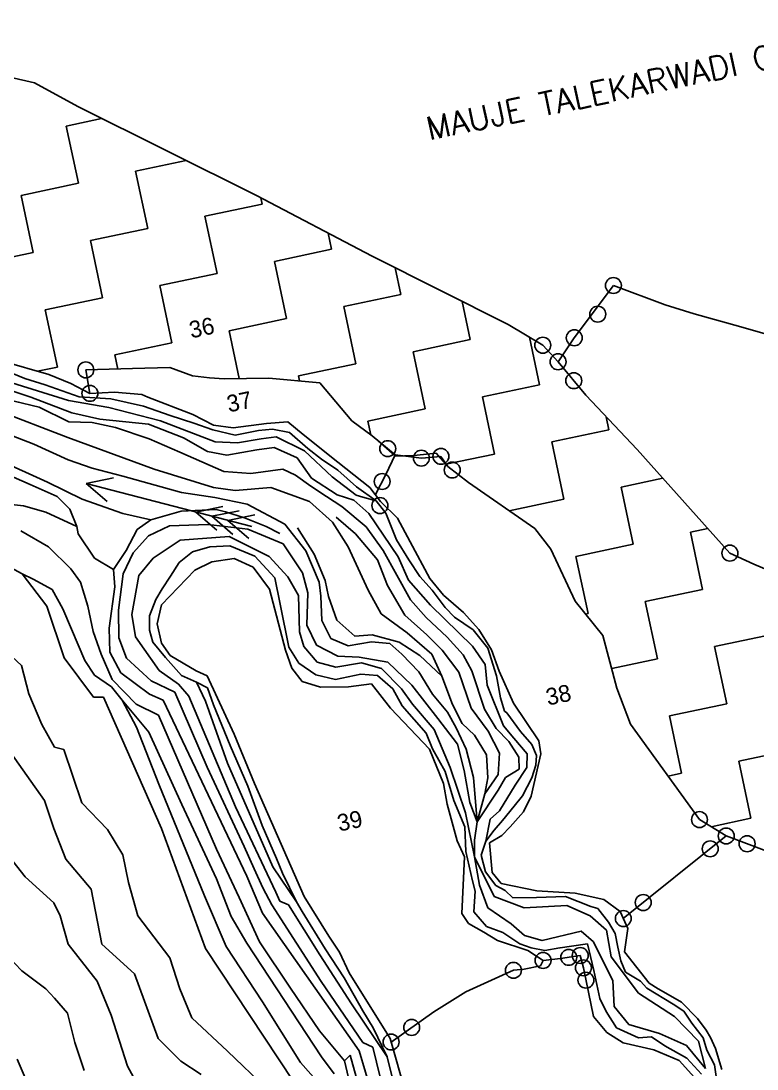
# Model space of a CAD drawing. Header units: metres. Extents: x 349664 to 353992, y 1754751 to 1758067.
# Drawn here: x 350290 to 350700, y 1756477 to 1757061 of the extents above; entities that cross this region are included whole.
import ezdxf
from ezdxf.enums import TextEntityAlignment as Align

# ---------------------------------------------------------------- set-up
doc = ezdxf.new("R2010")
doc.units = ezdxf.units.M
for name, color, linetype in [('LINE_WATER', 4, 'Continuous'), ('POLY_HATCH', 12, 'Continuous'), ('POLY_PARCEL', 6, 'Continuous'), ('POLY_WATER', 4, 'Continuous'), ('TEXT_MAPOUT', 7, 'Continuous'), ('TEXT_PARCEL', 7, 'Continuous'), ('V_BOUND_LINE', 7, 'Continuous')]:
    doc.layers.add(name, color=color, linetype=linetype)
doc.styles.add('kruti dev 050', font='')
doc.styles.get("Standard").update_dxf_attribs({"font": 'simplex.shx'})
doc.styles.get('kruti dev 050').set_extended_font_data('Kruti Dev 050')

msp = doc.modelspace()

# ---------------------------------------------------------------- linework, layer by layer
for points in [[(350326.65, 1756803.19), (350341.74, 1756806.29)], [(350326.65, 1756803.19), (350418.71, 1756779.18)], [(350326.65, 1756803.19), (350338.31, 1756793.12)], [(350387.54, 1756787.31), (350402.63, 1756790.4)], [(350387.54, 1756787.31), (350399.2, 1756777.24)], [(350396.58, 1756784.95), (350411.67, 1756788.04)], [(350396.58, 1756784.95), (350408.24, 1756774.88)], [(350405.33, 1756782.67), (350420.43, 1756785.76)], [(350405.33, 1756782.67), (350416.99, 1756772.59)]]:
    msp.add_lwpolyline(points)
for centre in [(350619.84, 1756913.38), (350611.15, 1756897.42), (350598.1, 1756884.26), (350580.58, 1756880.14), (350326.42, 1756866.39), (350589.07, 1756870.92), (350597.81, 1756860.39), (350328.69, 1756853.35), (350494.33, 1756822.57), (350513.04, 1756817.28), (350523.94, 1756818.28), (350530.21, 1756810.68), (350491.25, 1756804.28), (350489.98, 1756790.91), (350684.64, 1756764.44), (350667.73, 1756616.15), (350682.59, 1756607.05), (350673.69, 1756599.9), (350694.22, 1756602.71), (350636.45, 1756570), (350625.36, 1756561.1), (350595, 1756539.51), (350601.42, 1756540.55), (350580.72, 1756537.79), (350603.15, 1756533.65), (350564.25, 1756532.28), (350604.59, 1756526.82), (350507.66, 1756500.5), (350496.21, 1756492.39)]:
    msp.add_circle(centre, 4.43)
at = {"layer": 'LINE_WATER'}
for p, q in [((350295.82, 1756851.28), (350214.09, 1756878.08)), ((350283.08, 1756865.54), (350292.51, 1756861.58)), ((350285.21, 1756859.27), (350316.87, 1756849.35)), ((350292.51, 1756861.58), (350303.89, 1756858.1)), ((350303.89, 1756858.1), (350322.74, 1756851.36)), ((350300.41, 1756845.71), (350277.07, 1756851.24)), ((350318.6, 1756842.56), (350295.82, 1756851.28)), ((350316.87, 1756849.35), (350339.25, 1756845.46)), ((350322.74, 1756851.36), (350340.38, 1756850.32)), ((350340.38, 1756850.32), (350358.42, 1756846.27)), ((350276.09, 1756844.25), (350316.32, 1756828.76)), ((350316.93, 1756837.51), (350300.41, 1756845.71)), ((350334.12, 1756839.07), (350318.6, 1756842.56)), ((350339.25, 1756845.46), (350367.93, 1756837.99)), ((350358.42, 1756846.27), (350373.36, 1756841.08)), ((350297.55, 1756825.16), (350256.73, 1756840.52)), ((350329.93, 1756837.18), (350316.93, 1756837.51)), ((350342.85, 1756834.38), (350329.93, 1756837.18)), ((350361.22, 1756836.18), (350334.12, 1756839.07)), ((350380.68, 1756828.61), (350361.22, 1756836.18)), ((350367.93, 1756837.99), (350398.39, 1756826.31)), ((350373.36, 1756841.08), (350386.46, 1756836.7)), ((350386.46, 1756836.7), (350397.03, 1756832.97)), ((350361.65, 1756828.11), (350342.85, 1756834.38)), ((350397.03, 1756832.97), (350409.57, 1756830.14)), ((350409.57, 1756830.14), (350422.41, 1756832.61)), ((350422.41, 1756832.61), (350430.27, 1756833.46)), ((350430.27, 1756833.46), (350439.72, 1756831.64)), ((350439.72, 1756831.64), (350449.98, 1756822.61)), ((350316.67, 1756816.28), (350297.55, 1756825.16)), ((350316.32, 1756828.76), (350364.37, 1756811.23)), ((350378.64, 1756820.63), (350361.65, 1756828.11)), ((350394, 1756820.96), (350380.68, 1756828.61)), ((350398.39, 1756826.31), (350410.8, 1756825.86)), ((350410.8, 1756825.86), (350423.9, 1756828.01)), ((350423.9, 1756828.01), (350432.28, 1756829.17)), ((350432.28, 1756829.17), (350448.08, 1756821.43)), ((350305.07, 1756804.01), (350271.69, 1756819.11)), ((350403.1, 1756809.8), (350378.64, 1756820.63)), ((350404.9, 1756818.96), (350394, 1756820.96)), ((350421.53, 1756821.86), (350404.9, 1756818.96)), ((350431.09, 1756823.26), (350421.53, 1756821.86)), ((350444.03, 1756817.38), (350431.09, 1756823.26)), ((350448.08, 1756821.43), (350463.48, 1756806.85)), ((350449.98, 1756822.61), (350457.42, 1756816.79)), ((350329.96, 1756811.7), (350316.67, 1756816.28)), ((350451.95, 1756806.14), (350444.03, 1756817.38)), ((350457.42, 1756816.79), (350466.6, 1756810.62)), ((350276.46, 1756810.93), (350295.46, 1756802.64)), ((350346.91, 1756807.29), (350329.96, 1756811.7)), ((350379.62, 1756798.21), (350346.91, 1756807.29)), ((350364.37, 1756811.23), (350397.34, 1756800.97)), ((350418.12, 1756808.67), (350403.1, 1756809.8)), ((350436.06, 1756811.23), (350418.12, 1756808.67)), ((350442.95, 1756807.77), (350436.06, 1756811.23)), ((350451.64, 1756801.61), (350442.95, 1756807.77)), ((350463.48, 1756806.85), (350476.71, 1756796.72)), ((350466.6, 1756810.62), (350476.91, 1756801.36)), ((350295.46, 1756802.64), (350310.42, 1756795.96)), ((350324.31, 1756794.55), (350305.07, 1756804.01)), ((350397.34, 1756800.97), (350409.41, 1756799.22)), ((350409.41, 1756799.22), (350429.37, 1756800.97)), ((350429.37, 1756800.97), (350450.73, 1756793.18)), ((350460.21, 1756796.03), (350451.64, 1756801.61)), ((350466.24, 1756796.85), (350451.95, 1756806.14)), ((350476.91, 1756801.36), (350487.96, 1756793.51)), ((350310.42, 1756795.96), (350317.47, 1756788.84)), ((350398.09, 1756795.34), (350379.62, 1756798.21)), ((350416.1, 1756791.76), (350398.09, 1756795.34)), ((350468.78, 1756790.46), (350460.21, 1756796.03)), ((350475.49, 1756793.89), (350466.24, 1756796.85)), ((350476.71, 1756796.72), (350480.54, 1756795.59)), ((350480.54, 1756795.59), (350487.96, 1756793.51)), ((350272.25, 1756792.86), (350291.77, 1756790.84)), ((350291.77, 1756790.84), (350304.22, 1756787.32)), ((350317.47, 1756788.84), (350321.33, 1756779.24)), ((350346.97, 1756786.42), (350324.31, 1756794.55)), ((350437.05, 1756780.49), (350416.1, 1756791.76)), ((350450.73, 1756793.18), (350463.61, 1756781.75)), ((350482.26, 1756779.16), (350468.78, 1756790.46)), ((350483.84, 1756786.42), (350475.49, 1756793.89)), ((350487.96, 1756793.51), (350493.21, 1756786.76)), ((350304.22, 1756787.32), (350321.33, 1756779.24)), ((350362.49, 1756782.93), (350346.97, 1756786.42)), ((350362.49, 1756782.93), (350379.35, 1756787.72)), ((350379.35, 1756787.72), (350398.84, 1756788.76)), ((350398.84, 1756788.76), (350404.05, 1756787.4)), ((350404.05, 1756787.4), (350414.6, 1756784.1)), ((350414.6, 1756784.1), (350426.71, 1756779.27)), ((350476.4, 1756775.24), (350465.74, 1756784.36)), ((350500.12, 1756762.37), (350483.84, 1756786.42)), ((350493.21, 1756786.76), (350499.23, 1756771.82)), ((350321.33, 1756779.24), (350322.2, 1756775.12)), ((350348.85, 1756765.89), (350354.99, 1756777.65)), ((350354.99, 1756777.65), (350362.49, 1756782.93)), ((350361.23, 1756774.05), (350372.99, 1756779.62)), ((350372.99, 1756779.62), (350394.37, 1756780.44)), ((350394.37, 1756780.44), (350416.5, 1756777.74)), ((350416.5, 1756777.74), (350436.09, 1756769.57)), ((350426.71, 1756779.27), (350434.32, 1756775.34)), ((350448.79, 1756765.74), (350437.05, 1756780.49)), ((350453.43, 1756763.92), (350444.17, 1756778.57)), ((350463.61, 1756781.75), (350472.29, 1756767.94)), ((350491.85, 1756765.81), (350482.26, 1756779.16)), ((350290.25, 1756776.88), (350305.71, 1756767.85)), ((350322.2, 1756775.12), (350331.2, 1756761.64)), ((350352.74, 1756764.53), (350361.23, 1756774.05)), ((350378.93, 1756771.68), (350363.79, 1756761.71)), ((350406.21, 1756773.75), (350378.93, 1756771.68)), ((350428.45, 1756762.64), (350406.21, 1756773.75)), ((350488.73, 1756760.62), (350476.4, 1756775.24)), ((350499.23, 1756771.82), (350506.13, 1756760.64)), ((350305.71, 1756767.85), (350318.13, 1756755.71)), ((350341.79, 1756755.27), (350348.85, 1756765.89)), ((350395.39, 1756767.89), (350385.71, 1756765.13)), ((350406.47, 1756768.56), (350395.39, 1756767.89)), ((350420.36, 1756762.68), (350406.47, 1756768.56)), ((350436.09, 1756769.57), (350446.9, 1756753.4)), ((350456.19, 1756748.24), (350448.79, 1756765.74)), ((350472.29, 1756767.94), (350483.54, 1756743.86)), ((350506.92, 1756738.5), (350491.85, 1756765.81)), ((350291, 1756752.87), (350277.81, 1756759.92)), ((350331.2, 1756761.64), (350341.79, 1756755.27)), ((350347.19, 1756752.9), (350352.74, 1756764.53)), ((350363.79, 1756761.71), (350355.97, 1756752.06)), ((350385.71, 1756765.13), (350378.35, 1756759.28)), ((350431.48, 1756750.72), (350420.36, 1756762.68)), ((350438.86, 1756751.3), (350428.45, 1756762.64)), ((350459.61, 1756749.23), (350453.43, 1756763.92)), ((350494.2, 1756746.4), (350488.73, 1756760.62)), ((350505.93, 1756749.45), (350500.12, 1756762.37)), ((350506.13, 1756760.64), (350512.13, 1756751.42)), ((350318.13, 1756755.71), (350323.41, 1756748.21)), ((350341.79, 1756755.27), (350342.6, 1756745.59)), ((350378.35, 1756759.28), (350373.53, 1756751.59)), ((350297.15, 1756750.04), (350291, 1756752.87)), ((350304.67, 1756734.84), (350291, 1756752.87)), ((350307.62, 1756744.26), (350297.15, 1756750.04)), ((350323.41, 1756748.21), (350327.45, 1756734.91)), ((350344.68, 1756732.68), (350347.19, 1756752.9)), ((350355.97, 1756752.06), (350351.95, 1756730.29)), ((350373.53, 1756751.59), (350368.8, 1756744.63)), ((350434.56, 1756736.12), (350431.48, 1756750.72)), ((350444.76, 1756740.86), (350438.86, 1756751.3)), ((350446.9, 1756753.4), (350449.85, 1756742.34)), ((350457.21, 1756740.46), (350456.19, 1756748.24)), ((350461.48, 1756740.39), (350459.61, 1756749.23)), ((350518.14, 1756735.42), (350505.93, 1756749.45)), ((350512.13, 1756751.42), (350518.99, 1756743.81)), ((350313.66, 1756733.45), (350307.62, 1756744.26)), ((350342.6, 1756745.59), (350339.42, 1756722.77)), ((350368.8, 1756744.63), (350365.42, 1756738.69)), ((350449.85, 1756742.34), (350449.33, 1756724.39)), ((350483.54, 1756743.86), (350490.65, 1756730.6)), ((350503.83, 1756729.98), (350494.2, 1756746.4)), ((350518.99, 1756743.81), (350526.3, 1756734.19)), ((350365.42, 1756738.69), (350361.85, 1756729.59)), ((350445.33, 1756720.68), (350444.76, 1756740.86)), ((350457.59, 1756727), (350457.21, 1756740.46)), ((350466.11, 1756727.22), (350461.48, 1756740.39)), ((350515.77, 1756728.68), (350506.92, 1756738.5)), ((350314.43, 1756706.14), (350304.67, 1756734.84)), ((350318.51, 1756722.17), (350313.66, 1756733.45)), ((350327.45, 1756734.91), (350330.44, 1756720.78)), ((350344.85, 1756717.34), (350344.68, 1756732.68)), ((350439.4, 1756712.11), (350434.56, 1756736.12)), ((350490.65, 1756730.6), (350505.18, 1756720.14)), ((350541.43, 1756712.65), (350518.14, 1756735.42)), ((350526.3, 1756734.19), (350531.48, 1756728.85)), ((350351.95, 1756730.29), (350353.97, 1756717.8)), ((350361.85, 1756729.59), (350361.89, 1756721.5)), ((350462.78, 1756717.02), (350457.59, 1756727)), ((350476.02, 1756718.24), (350466.11, 1756727.22)), ((350516, 1756719.01), (350503.83, 1756729.98)), ((350527.36, 1756717.59), (350515.77, 1756728.68)), ((350531.48, 1756728.85), (350541.82, 1756721.74)), ((350325.9, 1756704.66), (350318.51, 1756722.17)), ((350330.44, 1756720.78), (350334.95, 1756708.2)), ((350339.42, 1756722.77), (350339.8, 1756709.32)), ((350361.89, 1756721.5), (350363.75, 1756714.97)), ((350447.66, 1756712.56), (350445.33, 1756720.68)), ((350449.33, 1756724.39), (350454.77, 1756713.23)), ((350485.7, 1756719.06), (350476.02, 1756718.24)), ((350500.75, 1756714.86), (350485.7, 1756719.06)), ((350505.18, 1756720.14), (350518.78, 1756708.25)), ((350524.6, 1756710.37), (350516, 1756719.01)), ((350541.82, 1756721.74), (350549.94, 1756711.54)), ((350349.11, 1756705.93), (350344.85, 1756717.34)), ((350353.97, 1756717.8), (350367.17, 1756699.06)), ((350363.75, 1756714.97), (350370.8, 1756706.45)), ((350454.77, 1756713.23), (350466.54, 1756707.1)), ((350472.28, 1756712.88), (350462.78, 1756717.02)), ((350485.38, 1756715.03), (350472.28, 1756712.88)), ((350495.43, 1756714.08), (350485.38, 1756715.03)), ((350502.23, 1756708.13), (350495.43, 1756714.08)), ((350512.18, 1756707.43), (350500.75, 1756714.86)), ((350536.21, 1756707.77), (350527.36, 1756717.59)), ((350290.69, 1756701.85), (350279.95, 1756711.88)), ((350334.95, 1756708.2), (350341.01, 1756694.1)), ((350339.8, 1756709.32), (350345.83, 1756697.89)), ((350444.85, 1756703.25), (350439.4, 1756712.11)), ((350455.08, 1756703.67), (350447.66, 1756712.56)), ((350511.67, 1756698.44), (350502.23, 1756708.13)), ((350524.47, 1756695.91), (350512.18, 1756707.43)), ((350518.78, 1756708.25), (350524.47, 1756695.91)), ((350533.95, 1756698.2), (350524.6, 1756710.37)), ((350541.15, 1756698.97), (350536.21, 1756707.77)), ((350548.51, 1756702.46), (350541.43, 1756712.65)), ((350549.94, 1756711.54), (350554.87, 1756696.13)), ((350294.64, 1756686.07), (350290.69, 1756701.85)), ((350330.74, 1756684.36), (350314.43, 1756706.14)), ((350331.31, 1756696.58), (350325.9, 1756704.66)), ((350362.83, 1756693.45), (350349.11, 1756705.93)), ((350370.8, 1756706.45), (350379.61, 1756696.39)), ((350454.4, 1756696.75), (350444.85, 1756703.25)), ((350465.51, 1756700.95), (350455.08, 1756703.67)), ((350479.79, 1756703.35), (350465.51, 1756700.95)), ((350466.54, 1756707.1), (350478.36, 1756706.53)), ((350478.36, 1756706.53), (350494.35, 1756703.75)), ((350490.93, 1756700.17), (350479.79, 1756703.35)), ((350494.35, 1756703.75), (350507.74, 1756690.88)), ((350549.7, 1756691.02), (350548.51, 1756702.46)), ((350340.72, 1756689.95), (350331.31, 1756696.58)), ((350345.83, 1756697.89), (350361.91, 1756685.91)), ((350367.17, 1756699.06), (350378.01, 1756691.51)), ((350379.61, 1756696.39), (350388.03, 1756692.69)), ((350465.24, 1756694.04), (350454.4, 1756696.75)), ((350479.41, 1756697.03), (350465.24, 1756694.04)), ((350488.62, 1756696.35), (350479.41, 1756697.03)), ((350497.12, 1756688.86), (350488.62, 1756696.35)), ((350501.92, 1756688.96), (350490.93, 1756700.17)), ((350519.25, 1756685.89), (350511.67, 1756698.44)), ((350524.47, 1756695.91), (350530.36, 1756680.21)), ((350540.66, 1756678.08), (350533.95, 1756698.2)), ((350548.11, 1756677.68), (350541.15, 1756698.97)), ((350554.87, 1756696.13), (350556.97, 1756683.94)), ((350346.59, 1756682.58), (350340.72, 1756689.95)), ((350341.01, 1756694.1), (350354.39, 1756680.32)), ((350375.9, 1756686.99), (350362.83, 1756693.45)), ((350378.01, 1756691.51), (350383.74, 1756684.91)), ((350392.97, 1756681.99), (350388.03, 1756692.69)), ((350388.03, 1756692.69), (350394, 1756689.53)), ((350507.74, 1756690.88), (350522.12, 1756672.38)), ((350558.8, 1756668.34), (350549.7, 1756691.02)), ((350301.91, 1756669.15), (350294.64, 1756686.07)), ((350336.29, 1756684.31), (350330.74, 1756684.36)), ((350368.43, 1756611.19), (350336.29, 1756684.31)), ((350361.91, 1756685.91), (350369.39, 1756682.57)), ((350393.95, 1756645.27), (350375.9, 1756686.99)), ((350383.74, 1756684.91), (350409.69, 1756623.34)), ((350394, 1756689.53), (350397.45, 1756680.01)), ((350502.44, 1756679.49), (350497.12, 1756688.86)), ((350508.04, 1756680.41), (350501.92, 1756688.96)), ((350527.51, 1756675.95), (350519.25, 1756685.89)), ((350556.97, 1756683.94), (350559.24, 1756676.55)), ((350361.44, 1756664.88), (350346.59, 1756682.58)), ((350354.66, 1756667.68), (350346.59, 1756682.58)), ((350354.39, 1756680.32), (350366.75, 1756674.31)), ((350369.39, 1756682.57), (350415.94, 1756584.74)), ((350405.15, 1756647.65), (350392.97, 1756681.99)), ((350397.45, 1756680.01), (350406.76, 1756657.42)), ((350515.71, 1756664.18), (350502.44, 1756679.49)), ((350520.25, 1756666.37), (350508.04, 1756680.41)), ((350530.36, 1756680.21), (350535.67, 1756669.65)), ((350550.13, 1756665.32), (350540.66, 1756678.08)), ((350366.75, 1756674.31), (350399.15, 1756599.62)), ((350522.12, 1756672.38), (350533.15, 1756658.1)), ((350532.45, 1756667.15), (350527.51, 1756675.95)), ((350554.73, 1756666.78), (350548.11, 1756677.68)), ((350559.24, 1756676.55), (350560.63, 1756675.65)), ((350560.63, 1756675.65), (350568.14, 1756665.15)), ((350308.9, 1756656.48), (350301.91, 1756669.15)), ((350366.94, 1756635.82), (350354.66, 1756667.68)), ((350529.13, 1756645.15), (350520.25, 1756666.37)), ((350538.01, 1756655.41), (350532.45, 1756667.15)), ((350535.67, 1756669.65), (350542.59, 1756663.11)), ((350561.78, 1756659.65), (350554.73, 1756666.78)), ((350564.55, 1756661.55), (350558.8, 1756668.34)), ((350379.83, 1756624.47), (350361.44, 1756664.88)), ((350519.19, 1756655.62), (350515.71, 1756664.18)), ((350542.59, 1756663.11), (350549.21, 1756652.21)), ((350556.41, 1756653.11), (350550.13, 1756665.32)), ((350571.97, 1756652.66), (350564.55, 1756661.55)), ((350568.14, 1756665.15), (350574.45, 1756657.91)), ((350303.5, 1756626.71), (350281.54, 1756657.75)), ((350314.12, 1756655.12), (350308.9, 1756656.48)), ((350324.17, 1756625.53), (350314.12, 1756655.12)), ((350406.76, 1756657.42), (350416.57, 1756634.7)), ((350526.2, 1756642.84), (350519.19, 1756655.62)), ((350533.15, 1756658.1), (350536.85, 1756643.5)), ((350541.96, 1756639.63), (350538.01, 1756655.41)), ((350567.3, 1756650.98), (350561.78, 1756659.65)), ((350574.45, 1756657.91), (350577.17, 1756651.81)), ((350549.21, 1756652.21), (350550.06, 1756639.46)), ((350555.83, 1756641.3), (350556.41, 1756653.11)), ((350567.49, 1756644.25), (350567.3, 1756650.98)), ((350571.69, 1756645.22), (350571.97, 1756652.66)), ((350577.17, 1756651.81), (350576.63, 1756646.45)), ((350414.4, 1756601.18), (350393.95, 1756645.27)), ((350430.38, 1756589.8), (350405.15, 1756647.65)), ((350537.56, 1756619.86), (350529.13, 1756645.15)), ((350536.85, 1756643.5), (350539.99, 1756625.71)), ((350559.86, 1756639.56), (350567.49, 1756644.25)), ((350565.18, 1756635.23), (350571.69, 1756645.22)), ((350576.63, 1756646.45), (350574.55, 1756639.33)), ((350531.04, 1756626.7), (350526.2, 1756642.84)), ((350544.13, 1756614.9), (350541.96, 1756639.63)), ((350548.26, 1756630.47), (350555.83, 1756641.3)), ((350550.06, 1756639.46), (350548.26, 1756630.47)), ((350555.8, 1756632.55), (350559.86, 1756639.56)), ((350574.55, 1756639.33), (350569.26, 1756629.39)), ((350392.43, 1756573.71), (350366.94, 1756635.82)), ((350416.57, 1756634.7), (350424.56, 1756612.84)), ((350544.13, 1756614.9), (350555.8, 1756632.55)), ((350556.47, 1756621.09), (350565.18, 1756635.23)), ((350308.62, 1756611.18), (350303.5, 1756626.71)), ((350338.39, 1756610.7), (350324.17, 1756625.53)), ((350537.25, 1756612.04), (350531.04, 1756626.7)), ((350539.99, 1756625.71), (350544.13, 1756614.9)), ((350548.26, 1756630.47), (350544.13, 1756614.9)), ((350569.26, 1756629.39), (350564.74, 1756623.67)), ((350399.07, 1756583.21), (350379.83, 1756624.47)), ((350409.69, 1756623.34), (350432.06, 1756575.77)), ((350542.68, 1756595.52), (350537.56, 1756619.86)), ((350551.32, 1756616.31), (350556.47, 1756621.09)), ((350564.74, 1756623.67), (350558.18, 1756615.74)), ((350544.13, 1756614.9), (350542.58, 1756604.73)), ((350548.91, 1756604.24), (350551.32, 1756616.31)), ((350558.18, 1756615.74), (350553.61, 1756610.24)), ((350315.31, 1756594.14), (350308.62, 1756611.18)), ((350346.93, 1756596.51), (350338.39, 1756610.7)), ((350393.02, 1756544.4), (350368.43, 1756611.19)), ((350424.56, 1756612.84), (350432.49, 1756594.49)), ((350537.76, 1756598.32), (350537.25, 1756612.04)), ((350553.61, 1756610.24), (350548.91, 1756604.24)), ((350292.71, 1756584.32), (350276.78, 1756604.33)), ((350542.58, 1756604.73), (350542.68, 1756595.52)), ((350546.29, 1756596.3), (350548.91, 1756604.24)), ((350350.17, 1756581.19), (350346.93, 1756596.51)), ((350399.15, 1756599.62), (350411.61, 1756572.72)), ((350420.09, 1756588.85), (350414.4, 1756601.18)), ((350541.41, 1756582.16), (350537.76, 1756598.32)), ((350329.31, 1756577.41), (350315.31, 1756594.14)), ((350432.49, 1756594.49), (350435.88, 1756586.38)), ((350542.68, 1756595.52), (350553.51, 1756573.42)), ((350545.43, 1756579.69), (350542.68, 1756595.52)), ((350548.73, 1756587.04), (350546.29, 1756596.3)), ((350415.94, 1756584.74), (350424.67, 1756564.03)), ((350424.81, 1756578.16), (350420.09, 1756588.85)), ((350443.56, 1756570.37), (350430.38, 1756589.8)), ((350435.88, 1756586.38), (350443.56, 1756570.37)), ((350554.4, 1756579.42), (350548.73, 1756587.04)), ((350308.71, 1756569.86), (350292.71, 1756584.32)), ((350355.33, 1756562.6), (350350.17, 1756581.19)), ((350407.21, 1756562.17), (350399.07, 1756583.21)), ((350542.92, 1756576.33), (350541.41, 1756582.16)), ((350549.94, 1756567.1), (350545.43, 1756579.69)), ((350559.74, 1756576.73), (350554.4, 1756579.42)), ((350335.27, 1756546.84), (350329.31, 1756577.41)), ((350404.55, 1756545.51), (350392.43, 1756573.71)), ((350429.87, 1756568.77), (350424.81, 1756578.16)), ((350432.06, 1756575.77), (350434.36, 1756570.72)), ((350542.26, 1756564.75), (350542.92, 1756576.33)), ((350553.51, 1756573.42), (350570.24, 1756567.11)), ((350563.95, 1756572.62), (350559.74, 1756576.73)), ((350593.16, 1756573.31), (350577.05, 1756572.76)), ((350607.37, 1756567.82), (350593.16, 1756573.31)), ((350312.09, 1756562.58), (350308.71, 1756569.86)), ((350411.61, 1756572.72), (350422.99, 1756548.05)), ((350457.39, 1756525.98), (350429.87, 1756568.77)), ((350434.36, 1756570.72), (350439.11, 1756568.65)), ((350439.11, 1756568.65), (350456.66, 1756540.98)), ((350443.56, 1756570.37), (350446.82, 1756565.1)), ((350577.05, 1756572.76), (350563.95, 1756572.62)), ((350570.24, 1756567.11), (350593.98, 1756568.44)), ((350593.98, 1756568.44), (350606.93, 1756562.56)), ((350611.18, 1756566.72), (350607.37, 1756567.82)), ((350316.63, 1756546.93), (350312.09, 1756562.58)), ((350373.19, 1756539.3), (350355.33, 1756562.6)), ((350415.88, 1756547.39), (350407.21, 1756562.17)), ((350424.67, 1756564.03), (350478.43, 1756487.41)), ((350446.82, 1756565.1), (350459.6, 1756544.25)), ((350549.22, 1756556.69), (350542.26, 1756564.75)), ((350562.91, 1756558.16), (350549.94, 1756567.1)), ((350606.93, 1756562.56), (350615.99, 1756554.63)), ((350617.08, 1756559.14), (350611.18, 1756566.72)), ((350558.28, 1756553.36), (350549.22, 1756556.69)), ((350570.43, 1756551.75), (350562.91, 1756558.16)), ((350620.81, 1756552.78), (350617.08, 1756559.14)), ((350567.73, 1756547.01), (350558.28, 1756553.36)), ((350580.27, 1756548.9), (350570.43, 1756551.75)), ((350601.96, 1756554.1), (350580.27, 1756548.9)), ((350608.76, 1756548.16), (350601.96, 1756554.1)), ((350615.99, 1756554.63), (350618.52, 1756539.78)), ((350622.4, 1756545.25), (350620.81, 1756552.78)), ((350279.08, 1756544.3), (350290.91, 1756532.04)), ((350332.69, 1756526.33), (350316.63, 1756546.93)), ((350353.53, 1756530.4), (350335.27, 1756546.84)), ((350441.91, 1756470.45), (350393.02, 1756544.4)), ((350424.62, 1756514.69), (350404.55, 1756545.51)), ((350457.56, 1756484.22), (350415.88, 1756547.39)), ((350422.99, 1756548.05), (350440.22, 1756522.32)), ((350459.6, 1756544.25), (350470.16, 1756528.12)), ((350574.17, 1756544.79), (350567.73, 1756547.01)), ((350581.65, 1756543.28), (350574.17, 1756544.79)), ((350590.15, 1756544.83), (350581.65, 1756543.28)), ((350605.42, 1756547.11), (350589.01, 1756544.59)), ((350589.01, 1756544.59), (350590.15, 1756544.83)), ((350609.06, 1756532.14), (350605.42, 1756547.11)), ((350616.25, 1756533.13), (350608.76, 1756548.16)), ((350624.04, 1756537.49), (350622.4, 1756545.25)), ((350378.69, 1756522.01), (350373.19, 1756539.3)), ((350456.66, 1756540.98), (350474.21, 1756513.55)), ((350618.52, 1756539.78), (350633.86, 1756519.65)), ((350619.56, 1756526.7), (350616.25, 1756533.13)), ((350626.53, 1756531.34), (350624.04, 1756537.49)), ((350290.91, 1756532.04), (350304.14, 1756521.92)), ((350366.68, 1756494.41), (350353.53, 1756530.4)), ((350470.16, 1756528.12), (350480.48, 1756509.8)), ((350612.34, 1756516.63), (350609.06, 1756532.14)), ((350620.19, 1756512.06), (350619.56, 1756526.7)), ((350630.36, 1756529.05), (350626.53, 1756531.34)), ((350635.01, 1756526.22), (350630.36, 1756529.05)), ((350304.14, 1756521.92), (350308.92, 1756516.77)), ((350340.48, 1756507.24), (350332.69, 1756526.33)), ((350385.29, 1756505.77), (350378.69, 1756522.01)), ((350440.22, 1756522.32), (350456.31, 1756498.66)), ((350480.56, 1756492.12), (350457.39, 1756525.98)), ((350638.44, 1756522.42), (350635.01, 1756526.22)), ((350653.01, 1756513.37), (350638.44, 1756522.42)), ((350308.92, 1756516.77), (350316.22, 1756508.47)), ((350615.87, 1756509.3), (350612.34, 1756516.63)), ((350633.86, 1756519.65), (350653.85, 1756506.65)), ((350445.89, 1756481.04), (350424.62, 1756514.69)), ((350474.21, 1756513.55), (350494.07, 1756484.12)), ((350480.48, 1756509.8), (350486.31, 1756500.31)), ((350621.6, 1756500.26), (350615.87, 1756509.3)), ((350628.45, 1756502.12), (350620.19, 1756512.06)), ((350659.04, 1756509.64), (350653.01, 1756513.37)), ((350663.56, 1756502.97), (350659.04, 1756509.64)), ((350316.22, 1756508.47), (350320.29, 1756492.11)), ((350349.53, 1756479.01), (350340.48, 1756507.24)), ((350405.22, 1756487.22), (350385.29, 1756505.77)), ((350653.85, 1756506.65), (350667.24, 1756492.86)), ((350456.31, 1756498.66), (350470.31, 1756481.93)), ((350486.31, 1756500.31), (350494.07, 1756484.12)), ((350633.75, 1756494.72), (350621.6, 1756500.26)), ((350645.52, 1756497.11), (350628.45, 1756502.12)), ((350669.83, 1756494.76), (350663.56, 1756502.97)), ((350320.29, 1756492.11), (350325.42, 1756476.58)), ((350379.23, 1756481.69), (350366.68, 1756494.41)), ((350486.03, 1756489.58), (350480.56, 1756492.12)), ((350641.03, 1756495.3), (350633.75, 1756494.72)), ((350648.54, 1756490.22), (350641.03, 1756495.3)), ((350660.48, 1756490.43), (350645.52, 1756497.11)), ((350667.24, 1756492.86), (350671.06, 1756477.68)), ((350671.78, 1756487.78), (350669.83, 1756494.76)), ((350426.84, 1756466.57), (350405.22, 1756487.22)), ((350478.43, 1756487.41), (350497.55, 1756423.17)), ((350498.84, 1756437.76), (350486.03, 1756489.58)), ((350660.71, 1756483.49), (350648.54, 1756490.22)), ((350671.06, 1756477.68), (350660.48, 1756490.43)), ((350676.13, 1756479.64), (350671.78, 1756487.78)), ((350288.29, 1756482.88), (350303.08, 1756447.86)), ((350390.65, 1756474.26), (350379.23, 1756481.69)), ((350457.26, 1756468.06), (350445.89, 1756481.04)), ((350464.52, 1756474.61), (350457.56, 1756484.22)), ((350473.42, 1756485.02), (350470.31, 1756481.93)), ((350470.31, 1756481.93), (350484.93, 1756418.58)), ((350478.58, 1756466.42), (350473.42, 1756485.02)), ((350494.07, 1756484.12), (350497.71, 1756469.16)), ((350668.82, 1756474.48), (350660.71, 1756483.49)), ((350356.52, 1756466.34), (350349.53, 1756479.01)), ((350677.02, 1756473.16), (350676.13, 1756479.64))]:
    msp.add_line(p, q, dxfattribs=at)
at = {"layer": 'POLY_HATCH'}
for p, q in [((350284.07, 1757029.38), (350297.83, 1757026.17)), ((350297.83, 1757026.17), (350321.9, 1757012.88)), ((350321.9, 1757012.88), (350421.28, 1756963.51)), ((350421.28, 1756963.51), (350485.63, 1756929.75)), ((350485.63, 1756929.75), (350561.4, 1756891.6)), ((350561.4, 1756891.6), (350580.58, 1756880.14)), ((350580.58, 1756880.14), (350589.07, 1756870.92)), ((350305.83, 1756863.85), (350280.15, 1756871.19)), ((350589.07, 1756870.92), (350604.47, 1756852.37)), ((350352.46, 1756867.1), (350326.42, 1756866.39)), ((350326.42, 1756866.39), (350328.69, 1756853.35)), ((350373.22, 1756867.81), (350352.46, 1756867.1)), ((350385.71, 1756863.11), (350373.22, 1756867.81)), ((350318.13, 1756858.83), (350305.83, 1756863.85)), ((350328.69, 1756853.35), (350318.13, 1756858.83)), ((350395.23, 1756861.93), (350385.71, 1756863.11)), ((350403.32, 1756861.41), (350395.23, 1756861.93)), ((350428.14, 1756861.87), (350403.32, 1756861.41)), ((350456.48, 1756859.25), (350428.14, 1756861.87)), ((350474.35, 1756838.14), (350456.48, 1756859.25)), ((350604.47, 1756852.37), (350633.02, 1756822.12)), ((350485.72, 1756829.7), (350474.35, 1756838.14)), ((350498.39, 1756818.47), (350485.72, 1756829.7)), ((350508.87, 1756818.77), (350498.39, 1756818.47)), ((350521.36, 1756820.14), (350508.87, 1756818.77)), ((350527.75, 1756812.56), (350521.36, 1756820.14)), ((350633.02, 1756822.12), (350684.64, 1756764.44)), ((350539.18, 1756803.81), (350527.75, 1756812.56)), ((350576.22, 1756778.14), (350539.18, 1756803.81)), ((350585.05, 1756766.73), (350576.22, 1756778.14)), ((350598.53, 1756737.69), (350585.05, 1756766.73)), ((350684.64, 1756764.44), (350697.88, 1756758.38)), ((350697.88, 1756758.38), (350747.73, 1756737.22)), ((350614.05, 1756718.64), (350598.53, 1756737.69)), ((350621.84, 1756689.34), (350614.05, 1756718.64)), ((350629.35, 1756669.29), (350621.84, 1756689.34)), ((350667.73, 1756616.15), (350629.35, 1756669.29)), ((350682.59, 1756607.05), (350667.73, 1756616.15)), ((350705.17, 1756598.62), (350682.59, 1756607.05))]:
    msp.add_line(p, q, dxfattribs=at)
at = {"layer": 'POLY_HATCH', "linetype": 'Continuous'}
for p, q in [((350315.55, 1757002.11), (350335.22, 1757006.26)), ((350322.28, 1756970.26), (350315.55, 1757002.11)), ((350354.12, 1756976.99), (350382.19, 1756982.93)), ((350360.85, 1756945.15), (350354.12, 1756976.99)), ((350290.43, 1756963.53), (350322.28, 1756970.26)), ((350297.16, 1756931.69), (350290.43, 1756963.53)), ((350392.69, 1756951.88), (350424.54, 1756958.61)), ((350424.54, 1756958.61), (350423.78, 1756962.2)), ((350399.42, 1756920.04), (350392.69, 1756951.88)), ((350329.01, 1756938.42), (350360.85, 1756945.15)), ((350463.11, 1756933.49), (350461.19, 1756942.57)), ((350335.74, 1756906.58), (350329.01, 1756938.42)), ((350265.32, 1756924.96), (350297.16, 1756931.69)), ((350431.27, 1756926.76), (350463.11, 1756933.49)), ((350438, 1756894.92), (350431.27, 1756926.76)), ((350501.68, 1756908.38), (350498.54, 1756923.26)), ((350367.58, 1756913.31), (350399.42, 1756920.04)), ((350374.31, 1756881.46), (350367.58, 1756913.31)), ((350303.89, 1756899.85), (350335.74, 1756906.58)), ((350469.84, 1756901.65), (350501.68, 1756908.38)), ((350310.62, 1756868), (350303.89, 1756899.85)), ((350476.57, 1756869.81), (350469.84, 1756901.65)), ((350540.25, 1756883.27), (350535.77, 1756904.51)), ((350406.15, 1756888.19), (350438, 1756894.92)), ((350411.78, 1756861.57), (350406.15, 1756888.19)), ((350508.41, 1756876.54), (350540.25, 1756883.27)), ((350578.83, 1756858.15), (350573.26, 1756884.52)), ((350342.47, 1756874.73), (350374.31, 1756881.46)), ((350515.14, 1756844.69), (350508.41, 1756876.54)), ((350344.13, 1756866.87), (350342.47, 1756874.73)), ((350299.51, 1756865.66), (350310.62, 1756868)), ((350444.72, 1756863.08), (350476.57, 1756869.81)), ((350445.32, 1756860.28), (350444.72, 1756863.08)), ((350546.98, 1756851.42), (350578.83, 1756858.15)), ((350553.71, 1756819.58), (350546.98, 1756851.42)), ((350483.3, 1756837.96), (350515.14, 1756844.69)), ((350484.92, 1756830.29), (350483.3, 1756837.96)), ((350617.4, 1756833.04), (350615.87, 1756840.29)), ((350585.56, 1756826.31), (350617.4, 1756833.04)), ((350592.29, 1756794.47), (350585.56, 1756826.31)), ((350526.65, 1756813.86), (350553.71, 1756819.58)), ((350624.13, 1756801.19), (350647.35, 1756806.1)), ((350630.86, 1756769.35), (350624.13, 1756801.19)), ((350561.93, 1756788.05), (350592.29, 1756794.47)), ((350662.7, 1756776.08), (350672.39, 1756778.13)), ((350669.43, 1756744.24), (350662.7, 1756776.08)), ((350599.01, 1756762.62), (350630.86, 1756769.35)), ((350605.74, 1756730.78), (350599.01, 1756762.62)), ((350637.59, 1756737.51), (350669.43, 1756744.24)), ((350644.32, 1756705.66), (350637.59, 1756737.51)), ((350604.39, 1756730.49), (350605.74, 1756730.78)), ((350676.16, 1756712.39), (350708, 1756719.12)), ((350682.89, 1756680.55), (350676.16, 1756712.39)), ((350618.93, 1756700.3), (350644.32, 1756705.66)), ((350651.05, 1756673.82), (350682.89, 1756680.55)), ((350657.78, 1756641.98), (350651.05, 1756673.82)), ((350689.62, 1756648.71), (350721.46, 1756655.44)), ((350696.35, 1756616.86), (350689.62, 1756648.71)), ((350650.23, 1756640.38), (350657.78, 1756641.98)), ((350674.21, 1756612.18), (350696.35, 1756616.86))]:
    msp.add_line(p, q, dxfattribs=at)
at = {"layer": 'POLY_PARCEL'}
for p, q in [((350589.07, 1756870.92), (350604.47, 1756852.37)), ((350352.46, 1756867.1), (350326.42, 1756866.39)), ((350326.42, 1756866.39), (350328.69, 1756853.35)), ((350373.22, 1756867.81), (350352.46, 1756867.1)), ((350385.71, 1756863.11), (350373.22, 1756867.81)), ((350395.23, 1756861.93), (350385.71, 1756863.11)), ((350403.32, 1756861.41), (350395.23, 1756861.93)), ((350428.14, 1756861.87), (350403.32, 1756861.41)), ((350456.48, 1756859.25), (350428.14, 1756861.87)), ((350474.35, 1756838.14), (350456.48, 1756859.25)), ((350604.47, 1756852.37), (350633.02, 1756822.12)), ((350485.72, 1756829.7), (350474.35, 1756838.14)), ((350498.47, 1756819.15), (350485.72, 1756829.7)), ((350498.47, 1756819.15), (350493.23, 1756808.13)), ((350513.04, 1756817.28), (350498.47, 1756819.15)), ((350523.94, 1756818.28), (350513.04, 1756817.28)), ((350527.75, 1756812.56), (350523.94, 1756818.28)), ((350633.02, 1756822.12), (350684.64, 1756764.44)), ((350539.18, 1756803.81), (350527.75, 1756812.56)), ((350493.23, 1756808.13), (350487.5, 1756796.97)), ((350576.22, 1756778.14), (350539.18, 1756803.81)), ((350585.05, 1756766.73), (350576.22, 1756778.14)), ((350598.53, 1756737.69), (350585.05, 1756766.73)), ((350684.64, 1756764.44), (350697.88, 1756758.38)), ((350697.88, 1756758.38), (350747.73, 1756737.22)), ((350614.05, 1756718.64), (350598.53, 1756737.69)), ((350621.84, 1756689.34), (350614.05, 1756718.64)), ((350629.35, 1756669.29), (350621.84, 1756689.34)), ((350667.73, 1756616.15), (350629.35, 1756669.29)), ((350682.59, 1756607.05), (350667.73, 1756616.15)), ((350625.36, 1756561.1), (350682.59, 1756607.05)), ((350682.59, 1756607.05), (350705.17, 1756598.62)), ((350537.72, 1756520.29), (350564.25, 1756532.28)), ((350564.25, 1756532.28), (350570.19, 1756532.89)), ((350570.19, 1756532.89), (350579.36, 1756534.83)), ((350579.36, 1756534.83), (350580.72, 1756537.79)), ((350519.95, 1756509.2), (350537.72, 1756520.29)), ((350496.21, 1756492.39), (350519.95, 1756509.2))]:
    msp.add_line(p, q, dxfattribs=at)
at = {"layer": 'POLY_WATER'}
for p, q in [((350305.83, 1756863.85), (350280.15, 1756871.19)), ((350318.13, 1756858.83), (350305.83, 1756863.85)), ((350328.69, 1756853.35), (350318.13, 1756858.83)), ((350342.3, 1756854.06), (350328.69, 1756853.35)), ((350357.55, 1756852.7), (350342.3, 1756854.06)), ((350360.99, 1756851.26), (350357.55, 1756852.7)), ((350385.96, 1756841.59), (350360.99, 1756851.26)), ((350397.42, 1756835.67), (350385.96, 1756841.59)), ((350408.36, 1756834.12), (350397.42, 1756835.67)), ((350426.9, 1756836.6), (350408.36, 1756834.12)), ((350438.79, 1756837.42), (350426.9, 1756836.6)), ((350447.25, 1756830.53), (350438.79, 1756837.42)), ((350466.67, 1756815.12), (350447.25, 1756830.53)), ((350484.37, 1756801.02), (350466.67, 1756815.12)), ((350490.4, 1756793.21), (350484.37, 1756801.02)), ((350499.85, 1756783.88), (350490.4, 1756793.21)), ((350506.75, 1756770.64), (350499.85, 1756783.88)), ((350517.8, 1756750.32), (350506.75, 1756770.64)), ((350408.88, 1756761.42), (350396.52, 1756759.55)), ((350419.58, 1756756.69), (350408.88, 1756761.42)), ((350387.13, 1756754.87), (350368.58, 1756735.61)), ((350396.52, 1756759.55), (350387.13, 1756754.87)), ((350428.66, 1756744.34), (350419.58, 1756756.69)), ((350525.31, 1756741.06), (350517.8, 1756750.32)), ((350437.44, 1756710.41), (350428.66, 1756744.34)), ((350536.54, 1756731.45), (350525.31, 1756741.06)), ((350368.58, 1756735.61), (350366.02, 1756725.12)), ((350545.07, 1756721.92), (350536.54, 1756731.45)), ((350366.02, 1756725.12), (350368.53, 1756714.25)), ((350552.04, 1756710.62), (350545.07, 1756721.92)), ((350368.53, 1756714.25), (350373.3, 1756707.38)), ((350373.3, 1756707.38), (350387.72, 1756699.03)), ((350440.91, 1756700.38), (350437.44, 1756710.41)), ((350556.24, 1756698.74), (350552.04, 1756710.62)), ((350387.72, 1756699.03), (350393.92, 1756696.23)), ((350393.92, 1756696.23), (350408.88, 1756663.74)), ((350446.78, 1756693.01), (350440.91, 1756700.38)), ((350564.35, 1756680.93), (350556.24, 1756698.74)), ((350456.89, 1756689.77), (350446.78, 1756693.01)), ((350472.45, 1756690.1), (350456.89, 1756689.77)), ((350485.3, 1756691.74), (350472.45, 1756690.1)), ((350495.84, 1756678.18), (350485.3, 1756691.74)), ((350517.64, 1756655.34), (350495.84, 1756678.18)), ((350578.41, 1756660.04), (350564.35, 1756680.93)), ((350408.88, 1756663.74), (350420.28, 1756636.3)), ((350525.44, 1756636.27), (350517.64, 1756655.34)), ((350579.47, 1756652.83), (350578.41, 1756660.04)), ((350574.07, 1756629.28), (350579.47, 1756652.83)), ((350420.28, 1756636.3), (350447.9, 1756573.32)), ((350527.32, 1756624.83), (350525.44, 1756636.27)), ((350569.9, 1756620.45), (350574.07, 1756629.28)), ((350532.99, 1756604.32), (350527.32, 1756624.83)), ((350562.49, 1756612.13), (350569.9, 1756620.45)), ((350557.72, 1756607.27), (350562.49, 1756612.13)), ((350537.01, 1756595.49), (350532.99, 1756604.32)), ((350550.87, 1756603.17), (350557.72, 1756607.27)), ((350552.43, 1756586.63), (350550.87, 1756603.17)), ((350535.59, 1756563.98), (350537.01, 1756595.49)), ((350557.36, 1756580.57), (350552.43, 1756586.63)), ((350577.27, 1756576.58), (350557.36, 1756580.57)), ((350447.9, 1756573.32), (350461.54, 1756551.2)), ((350598.54, 1756575.29), (350577.27, 1756576.58)), ((350614.5, 1756571.68), (350598.54, 1756575.29)), ((350623.65, 1756564.93), (350614.5, 1756571.68)), ((350539.2, 1756558.35), (350535.59, 1756563.98)), ((350627.84, 1756555.54), (350623.65, 1756564.93)), ((350547.78, 1756553.43), (350539.2, 1756558.35)), ((350625.98, 1756542.62), (350627.84, 1756555.54)), ((350461.54, 1756551.2), (350467.51, 1756542.39)), ((350555.48, 1756548.87), (350547.78, 1756553.43)), ((350572.29, 1756543.28), (350555.48, 1756548.87)), ((350467.51, 1756542.39), (350472.94, 1756530.85)), ((350580.72, 1756537.79), (350572.29, 1756543.28)), ((350590.48, 1756538.78), (350580.72, 1756537.79)), ((350601.42, 1756540.55), (350590.48, 1756538.78)), ((350603.15, 1756533.65), (350601.42, 1756540.55)), ((350639.83, 1756525.06), (350625.98, 1756542.62)), ((350608.86, 1756506.61), (350603.15, 1756533.65)), ((350472.94, 1756530.85), (350495.66, 1756494.3)), ((350644.81, 1756522.02), (350639.83, 1756525.06)), ((350648.96, 1756519.52), (350644.81, 1756522.02)), ((350657.72, 1756514.62), (350648.96, 1756519.52)), ((350666.66, 1756505.5), (350657.72, 1756514.62)), ((350616.14, 1756497.65), (350608.86, 1756506.61)), ((350671.4, 1756499.04), (350666.66, 1756505.5)), ((350625.31, 1756491.9), (350616.14, 1756497.65)), ((350673.95, 1756494.99), (350671.4, 1756499.04)), ((350495.66, 1756494.3), (350521.72, 1756402.8)), ((350642.31, 1756487.96), (350625.31, 1756491.9)), ((350676.7, 1756488.83), (350673.95, 1756494.99)), ((350656.48, 1756482.07), (350642.31, 1756487.96)), ((350680.16, 1756477.03), (350676.7, 1756488.83)), ((350666.68, 1756470.78), (350656.48, 1756482.07))]:
    msp.add_line(p, q, dxfattribs=at)
at = {"layer": 'V_BOUND_LINE'}
for p, q in [((350297.83, 1757026.17), (350284.07, 1757029.38)), ((350321.9, 1757012.88), (350297.83, 1757026.17)), ((350421.28, 1756963.51), (350321.9, 1757012.88)), ((350485.63, 1756929.75), (350421.28, 1756963.51)), ((350561.4, 1756891.6), (350485.63, 1756929.75)), ((350619.84, 1756913.38), (350598.1, 1756884.26)), ((350648.57, 1756902.68), (350619.84, 1756913.38)), ((350664.78, 1756897.53), (350648.57, 1756902.68)), ((350690.82, 1756890.38), (350664.78, 1756897.53)), ((350580.58, 1756880.14), (350561.4, 1756891.6)), ((350724.81, 1756880.41), (350690.82, 1756890.38)), ((350598.1, 1756884.26), (350589.07, 1756870.92)), ((350589.07, 1756870.92), (350580.58, 1756880.14))]:
    msp.add_line(p, q, dxfattribs=at)

# ---------------------------------------------------------------- texts
at = {"layer": 'TEXT_MAPOUT'}
msp.add_text('MAUJE TALEKARWADI CHI SHIV', height=13.0186, rotation=11.93241, dxfattribs=at).set_placement((350517.4, 1756994.07))
at = {"layer": 'TEXT_PARCEL', "style": 'kruti dev 050'}
for s, p in [('36', (350390.87, 1756889.91)), ('37', (350411.75, 1756848.72)), ('38', (350589.28, 1756685.6)), ('39', (350473.21, 1756615.48))]:
    msp.add_text(s, height=9.373, rotation=11.93241, dxfattribs=at).set_placement(p, align=Align.MIDDLE)

doc.saveas('drawing.dxf')
